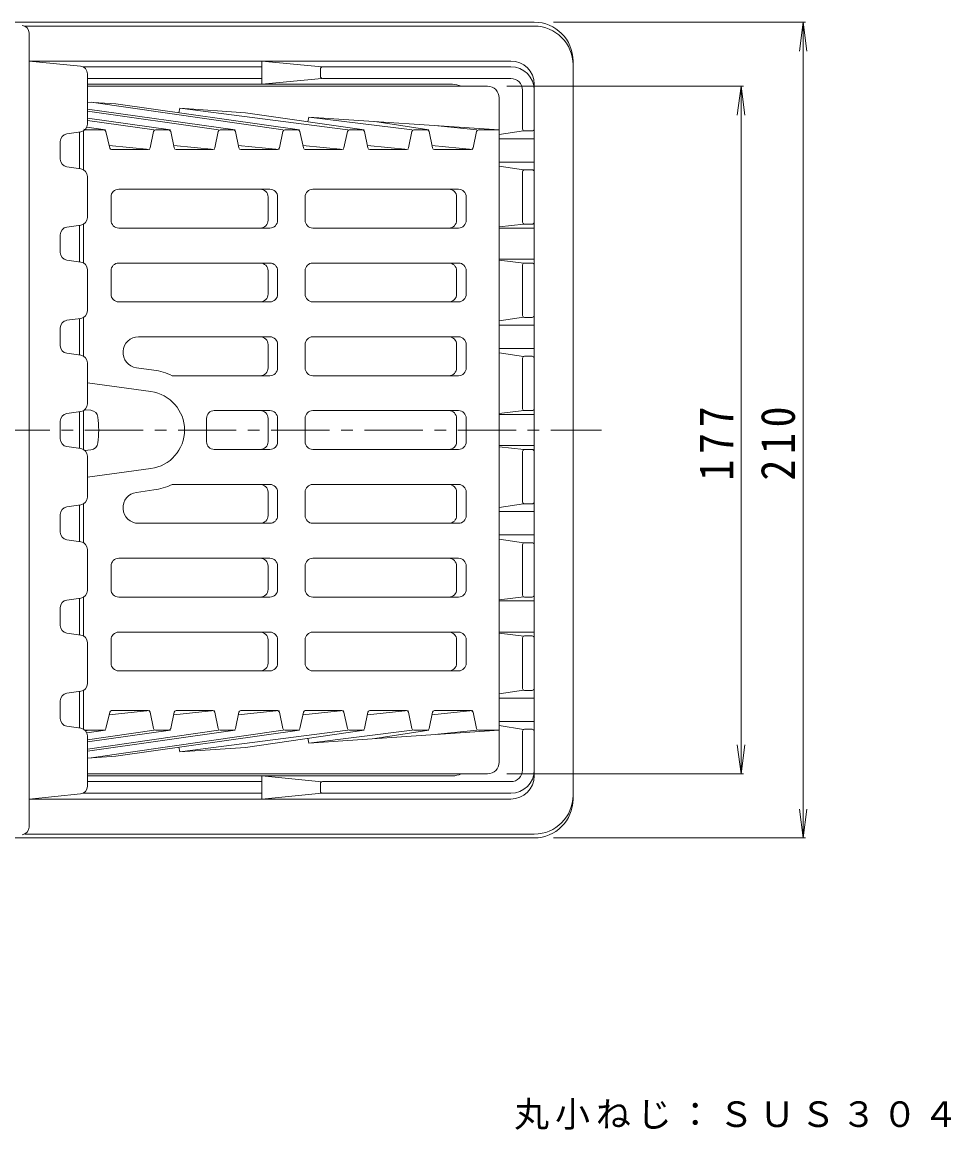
# Model space of a CAD drawing. Units: millimetres, scale not verified. Extents: x -324 to 539, y -412 to 358.
# Drawn here: x -53.1 to 185.9, y 72.7 to 357.9 of the extents above; entities that cross this region are included whole.
import ezdxf

# ---------------------------------------------------------------- set-up
doc = ezdxf.new("R2010")
doc.units = ezdxf.units.MM
doc.header["$LTSCALE"] = 3
doc.linetypes.add('CHAIN1', pattern=[8, 5, -1, 1, -1])
for name, color, linetype, lineweight in [('2-0', 3, 'Continuous', 9), ('2-1', 2, 'Continuous', 9), ('2-2', 6, 'Continuous', 9), ('2-4', 7, 'Continuous', 9), ('2-5', 7, 'Continuous', 9)]:
    doc.layers.add(name, color=color, linetype=linetype, lineweight=lineweight)
doc.styles.add('ＭＳ ゴシック', font='')
doc.styles.get('ＭＳ ゴシック').set_extended_font_data('MS Gothic')

msp = doc.modelspace()

# ---------------------------------------------------------------- linework, layer by layer
at = {"layer": '2-0'}
for p, q in [((78.685, 357.872), (-61.315, 357.872)), ((78.685, 356.873), (-52.464, 356.873)), ((-51.315, 150.682), (-51.315, 355.062)), ((88.685, 347.872), (88.685, 157.872)), ((78.685, 148.873), (-52.464, 148.873)), ((78.685, 147.873), (-61.315, 147.873))]:
    msp.add_line(p, q, dxfattribs=at)
at = {"layer": '2-0', "linetype": 'CHAIN1'}
msp.add_line((-228.993, 252.873), (96.032, 252.873), dxfattribs=at)
at = {"layer": '2-0'}
for centre, radius, start, end in [((-53.315, 355.062), 2, 0, 84.28885), ((78.685, 347.872), 10, 0, 90), ((78.685, 346.873), 10, 0, 90), ((78.685, 158.873), 10, 270, 0), ((78.685, 157.872), 10, 270, 0), ((-53.315, 150.682), 2, 275.71123, 0)]:
    msp.add_arc(centre, radius, start, end, dxfattribs=at)
at = {"layer": '2-1'}
for p, q in [((-38.116, 346.553), (-51.315, 347.872)), ((72.686, 347.872), (-51.315, 347.872)), ((8.576, 347.872), (8.576, 341.872)), ((24.009, 346.34), (8.576, 347.872)), ((8.576, 346.372), (-37.464, 346.372)), ((23.685, 345.873), (23.685, 343.873)), ((72.686, 346.372), (24.185, 346.372)), ((-36.315, 344.562), (-36.315, 331.607)), ((-36.315, 343.373), (8.576, 343.373)), ((8.576, 341.872), (24.009, 343.405)), ((72.686, 343.373), (24.185, 343.373)), ((57.686, 341.872), (-36.315, 341.872)), ((75.686, 340.373), (75.686, 330.373)), ((78.685, 163.873), (78.685, 341.872)), ((-38.032, 329.627), (-41.597, 329.118)), ((75.978, 329.918), (69.686, 328.95)), ((78.185, 329.873), (76.185, 329.873)), ((-43.315, 322.607), (-43.315, 327.138)), ((69.686, 327.873), (78.685, 327.873)), ((-38.032, 320.118), (-41.597, 320.627)), ((69.686, 321.873), (78.685, 321.873)), ((69.686, 320.796), (75.978, 319.828)), ((75.686, 319.372), (75.686, 306.373)), ((78.185, 319.873), (76.185, 319.873)), ((-36.315, 318.138), (-36.315, 307.607)), ((-38.032, 305.627), (-41.597, 305.118)), ((69.686, 305.147), (75.996, 305.91)), ((78.185, 305.873), (76.185, 305.873)), ((-43.315, 298.607), (-43.315, 303.138)), ((69.686, 304.873), (78.685, 304.873)), ((-38.032, 296.118), (-41.597, 296.627)), ((69.686, 296.872), (78.685, 296.872)), ((69.686, 296.598), (75.996, 295.835)), ((-36.315, 294.138), (-36.315, 283.607)), ((75.686, 282.373), (75.686, 295.373)), ((78.185, 295.873), (76.185, 295.873)), ((-38.032, 281.627), (-41.597, 281.118)), ((69.686, 280.949), (75.978, 281.918)), ((69.686, 279.873), (78.685, 279.873)), ((76.185, 281.873), (78.185, 281.873)), ((-43.315, 274.607), (-43.315, 279.138)), ((69.686, 273.872), (78.685, 273.872)), ((-38.032, 272.118), (-41.597, 272.627)), ((75.978, 271.828), (69.686, 272.795)), ((75.686, 271.373), (75.686, 258.373)), ((76.185, 271.872), (78.185, 271.872)), ((-36.315, 270.138), (-36.315, 259.607)), ((-38.032, 257.627), (-41.597, 257.118)), ((69.686, 257.147), (75.996, 257.91)), ((69.686, 256.873), (78.685, 256.873)), ((78.185, 257.873), (76.185, 257.873)), ((-43.315, 250.607), (-43.315, 255.138)), ((-38.032, 248.118), (-41.597, 248.627)), ((69.686, 248.872), (78.685, 248.872)), ((69.686, 248.598), (75.996, 247.835)), ((-36.315, 246.138), (-36.315, 235.607)), ((75.686, 234.373), (75.686, 247.373)), ((78.185, 247.872), (76.185, 247.872)), ((75.978, 233.918), (69.686, 232.949)), ((78.185, 233.873), (76.185, 233.873)), ((-43.315, 231.138), (-43.315, 226.607)), ((-38.032, 233.627), (-41.597, 233.118)), ((69.686, 231.872), (78.685, 231.872)), ((69.686, 225.873), (78.685, 225.873)), ((-38.032, 224.118), (-41.597, 224.627)), ((69.686, 224.796), (75.978, 223.827)), ((75.686, 223.372), (75.686, 210.373)), ((78.185, 223.872), (76.185, 223.872)), ((-36.315, 222.138), (-36.315, 211.607)), ((-38.032, 209.627), (-41.597, 209.118)), ((69.686, 209.147), (75.996, 209.91)), ((69.686, 208.873), (78.685, 208.873)), ((78.185, 209.872), (76.185, 209.872)), ((-43.315, 207.138), (-43.315, 202.607)), ((-38.032, 200.118), (-41.597, 200.627)), ((69.686, 200.872), (78.685, 200.872)), ((69.686, 200.598), (75.996, 199.835)), ((78.185, 199.872), (76.185, 199.872)), ((-36.315, 198.138), (-36.315, 187.607)), ((75.686, 186.373), (75.686, 199.372)), ((-38.032, 185.627), (-41.597, 185.118)), ((69.686, 184.949), (75.978, 185.917)), ((78.185, 185.872), (76.185, 185.872)), ((-43.315, 183.138), (-43.315, 178.607)), ((69.686, 183.873), (78.685, 183.873)), ((69.686, 177.872), (78.685, 177.872)), ((75.978, 175.827), (69.686, 176.796)), ((-38.032, 176.118), (-41.597, 176.627)), ((-36.315, 161.183), (-36.315, 174.138)), ((75.686, 165.373), (75.686, 175.372)), ((76.185, 175.872), (78.185, 175.872)), ((57.686, 163.873), (-36.315, 163.873)), ((8.576, 157.872), (8.576, 163.873)), ((8.576, 163.873), (24.009, 162.34)), ((-36.315, 162.372), (8.576, 162.372)), ((23.685, 159.873), (23.685, 161.873)), ((72.686, 162.372), (24.185, 162.372)), ((-38.116, 159.192), (-51.315, 157.872)), ((72.686, 157.872), (-51.315, 157.872)), ((-37.464, 159.373), (8.576, 159.373)), ((24.009, 159.405), (8.576, 157.872)), ((72.686, 159.373), (24.185, 159.373))]:
    msp.add_line(p, q, dxfattribs=at)
for centre, radius, start, end in [((72.686, 341.872), 6, 0, 90), ((-38.315, 344.562), 2, 0, 84.2887), ((24.185, 345.873), 0.5, 90, 180), ((72.686, 340.373), 6, 0, 90), ((24.185, 343.873), 0.5, 180, 270), ((72.686, 340.373), 3, 0, 90), ((57.686, 336.873), 5, 64.15785, 90), ((-38.315, 331.607), 2, 278.13, 0), ((-41.315, 327.138), 2, 98.13, 180), ((76.185, 330.373), 0.5, 180, 270), ((78.185, 330.373), 0.5, 270, 0), ((-41.315, 322.607), 2, 180, 261.87), ((-38.315, 318.138), 2, 0, 81.87), ((76.185, 319.372), 0.5, 90, 180), ((78.185, 319.372), 0.5, 0, 90), ((-41.315, 303.138), 2, 98.13, 180), ((-38.315, 307.607), 2, 278.1286, 0), ((76.185, 306.373), 0.5, 180, 270), ((78.185, 306.373), 0.5, 270, 0), ((-41.315, 298.607), 2, 180, 261.87), ((-38.315, 294.138), 2, 0, 81.86929), ((76.185, 295.373), 0.5, 90, 180), ((78.185, 295.373), 0.5, 0, 90), ((-38.315, 283.607), 2, 278.13, 0), ((76.185, 282.373), 0.5, 180, 270), ((78.185, 282.373), 0.5, 270, 0), ((-41.315, 279.138), 2, 98.13, 180), ((-41.315, 274.607), 2, 180, 261.87), ((-38.315, 270.138), 2, 0, 81.87), ((76.185, 271.373), 0.5, 90, 180), ((78.185, 271.373), 0.5, 0, 90), ((-38.315, 259.607), 2, 278.13, 0), ((-41.315, 255.138), 2, 98.13, 180), ((76.185, 258.373), 0.5, 180, 270), ((78.185, 258.373), 0.5, 270, 0), ((-41.315, 250.607), 2, 180, 261.87), ((-38.315, 246.138), 2, 0, 81.87), ((76.185, 247.373), 0.5, 90, 180), ((78.185, 247.373), 0.5, 0, 90), ((-38.315, 235.607), 2, 278.13, 0), ((76.185, 234.373), 0.5, 180, 270), ((78.185, 234.373), 0.5, 270, 0), ((-41.315, 231.138), 2, 98.13, 180), ((-41.315, 226.607), 2, 180, 261.87), ((-38.315, 222.138), 2, 0, 81.87), ((76.185, 223.372), 0.5, 90, 180), ((78.185, 223.372), 0.5, 0, 90), ((-38.315, 211.607), 2, 278.1308, 0), ((-41.315, 207.138), 2, 98.13, 180), ((76.185, 210.373), 0.5, 180, 270), ((78.185, 210.373), 0.5, 270, 0), ((-41.315, 202.607), 2, 180, 261.87), ((-38.315, 198.138), 2, 0, 81.8714), ((76.185, 199.372), 0.5, 90, 180), ((78.185, 199.372), 0.5, 0, 90), ((-38.315, 187.607), 2, 278.13, 0), ((76.185, 186.373), 0.5, 180, 270), ((78.185, 186.373), 0.5, 270, 0), ((-41.315, 183.138), 2, 98.13, 180), ((-41.315, 178.607), 2, 180, 261.87), ((-38.315, 174.138), 2, 0, 81.87), ((76.185, 175.372), 0.5, 90, 180), ((78.185, 175.372), 0.5, 0, 90), ((57.686, 168.872), 5, 270, 295.84215), ((72.686, 165.373), 6, 270, 0), ((72.686, 165.373), 3, 270, 0), ((72.686, 163.873), 6, 270, 0), ((-38.315, 161.183), 2, 275.71123, 0), ((24.185, 161.873), 0.5, 90, 180), ((24.185, 159.873), 0.5, 180, 270)]:
    msp.add_arc(centre, radius, start, end, dxfattribs=at)
at = {"layer": '2-2'}
for p, q in [((66.686, 341.372), (-36.315, 341.372)), ((-36.315, 337.305), (-28.979, 336.807)), ((14.065, 330.118), (-35.359, 337.24)), ((-28.979, 336.807), (18.307, 330.118)), ((69.686, 167.373), (69.686, 338.373)), ((-36.315, 335.494), (1.69, 330.118)), ((-2.552, 330.118), (-36.315, 334.983)), ((-12.814, 334.52), (-12.566, 335.694)), ((-12.566, 335.694), (30.682, 330.118)), ((-12.566, 335.694), (4.405, 334.544)), ((34.923, 330.118), (4.405, 334.544)), ((-36.486, 330.798), (-31.676, 330.118)), ((-36.315, 333.143), (-14.927, 330.118)), ((-19.169, 330.118), (-36.315, 332.588)), ((20.411, 332.222), (20.668, 333.441)), ((20.668, 333.441), (47.299, 330.118)), ((20.668, 333.441), (69.686, 330.118)), ((37.639, 332.29), (51.539, 330.118)), ((53.902, 331.188), (63.925, 330.118)), ((-38.315, 320.158), (-38.315, 329.587)), ((-37.315, 319.87), (-37.315, 329.875)), ((-35.918, 330.118), (-37.239, 330.308)), ((-32.071, 330.118), (-36.98, 330.118)), ((-31.585, 329.733), (-30.575, 325.474)), ((-20.151, 325.493), (-19.321, 329.714)), ((-18.831, 330.118), (-15.374, 330.118)), ((-14.886, 329.725), (-13.953, 325.482)), ((-3.53, 325.486), (-2.636, 329.721)), ((-2.147, 330.118), (1.284, 330.118)), ((1.773, 329.721), (2.667, 325.486)), ((13.087, 325.486), (13.981, 329.721)), ((14.47, 330.118), (17.901, 330.118)), ((18.39, 329.721), (19.284, 325.486)), ((29.704, 325.486), (30.598, 329.721)), ((31.087, 330.118), (34.518, 330.118)), ((35.007, 329.721), (35.901, 325.486)), ((46.321, 325.486), (47.215, 329.721)), ((47.705, 330.118), (51.133, 330.118)), ((51.622, 329.721), (52.518, 325.486)), ((62.939, 325.485), (63.841, 329.722)), ((64.33, 330.118), (69.686, 330.118)), ((-30.71, 326.164), (-20.23, 325.09)), ((-30.088, 325.09), (-20.642, 325.09)), ((-14.093, 326.164), (-3.613, 325.09)), ((-13.464, 325.09), (-4.019, 325.09)), ((2.524, 326.164), (13.004, 325.09)), ((3.156, 325.09), (12.598, 325.09)), ((19.141, 326.164), (29.621, 325.09)), ((19.773, 325.09), (29.215, 325.09)), ((35.758, 326.164), (46.238, 325.09)), ((36.39, 325.09), (45.832, 325.09)), ((52.375, 326.164), (62.855, 325.09)), ((53.007, 325.09), (62.45, 325.09)), ((10.65, 314.873), (-28.243, 314.873)), ((59.2, 314.873), (21.721, 314.873)), ((-30.243, 312.872), (-30.243, 306.872)), ((10.175, 306.872), (10.175, 312.872)), ((12.65, 306.872), (12.65, 312.872)), ((19.721, 306.872), (19.721, 312.872)), ((58.725, 312.872), (58.725, 306.872)), ((61.2, 312.872), (61.2, 306.872)), ((-38.315, 296.158), (-38.315, 305.587)), ((-37.315, 295.87), (-37.315, 305.875)), ((10.65, 304.872), (-28.243, 304.872)), ((59.2, 304.872), (21.721, 304.872)), ((-30.243, 293.873), (-30.243, 287.873)), ((10.65, 295.873), (-28.243, 295.873)), ((10.175, 287.873), (10.175, 293.873)), ((12.65, 287.873), (12.65, 293.873)), ((19.721, 287.873), (19.721, 293.873)), ((59.2, 295.873), (21.721, 295.873)), ((58.725, 293.873), (58.725, 287.873)), ((61.2, 293.873), (61.2, 287.873)), ((10.65, 285.872), (-28.243, 285.872)), ((59.2, 285.872), (21.721, 285.872)), ((-38.315, 272.158), (-38.315, 281.587)), ((-37.315, 271.87), (-37.315, 281.875)), ((10.65, 276.872), (-23.165, 276.872)), ((21.721, 276.872), (59.2, 276.872)), ((10.175, 268.872), (10.175, 274.872)), ((12.65, 268.872), (12.65, 274.872)), ((19.721, 274.872), (19.721, 268.872)), ((58.725, 268.872), (58.725, 274.872)), ((61.2, 268.872), (61.2, 274.872)), ((-23.705, 268.909), (-19.213, 268.297)), ((10.65, 266.873), (-14.508, 266.873)), ((21.721, 266.873), (59.2, 266.873)), ((-36.315, 265.009), (-19.964, 262.781)), ((-38.315, 248.158), (-38.315, 257.587)), ((-37.315, 247.87), (-37.315, 257.875)), ((-3.658, 257.873), (10.65, 257.873)), ((59.2, 257.873), (21.721, 257.873)), ((-5.658, 249.873), (-5.658, 255.873)), ((10.175, 249.873), (10.175, 255.873)), ((12.65, 249.873), (12.65, 255.873)), ((19.721, 255.873), (19.721, 249.873)), ((58.725, 249.873), (58.725, 255.873)), ((61.2, 249.873), (61.2, 255.873)), ((-3.658, 247.872), (10.65, 247.872)), ((59.2, 247.872), (21.721, 247.872)), ((-36.315, 240.736), (-19.964, 242.964)), ((-23.705, 236.836), (-19.213, 237.448)), ((10.65, 238.873), (-14.508, 238.873)), ((10.175, 236.872), (10.175, 230.872)), ((12.65, 236.872), (12.65, 230.872)), ((19.721, 230.872), (19.721, 236.872)), ((21.721, 238.873), (59.2, 238.873)), ((58.725, 236.872), (58.725, 230.872)), ((61.2, 236.872), (61.2, 230.872)), ((-37.315, 223.87), (-37.315, 233.875)), ((-38.315, 224.158), (-38.315, 233.587)), ((10.65, 228.872), (-23.165, 228.872)), ((21.721, 228.872), (59.2, 228.872)), ((-28.243, 219.873), (10.65, 219.873)), ((59.2, 219.873), (21.721, 219.873)), ((-30.243, 211.873), (-30.243, 217.872)), ((10.175, 217.872), (10.175, 211.873)), ((12.65, 217.872), (12.65, 211.873)), ((19.721, 217.872), (19.721, 211.873)), ((58.725, 211.873), (58.725, 217.872)), ((61.2, 211.873), (61.2, 217.872)), ((-38.315, 200.158), (-38.315, 209.587)), ((-37.315, 199.87), (-37.315, 209.875)), ((-28.243, 209.872), (10.65, 209.872)), ((59.2, 209.872), (21.721, 209.872)), ((-28.243, 200.872), (10.65, 200.872)), ((59.2, 200.872), (21.721, 200.872)), ((-30.243, 192.873), (-30.243, 198.872)), ((10.175, 198.872), (10.175, 192.873)), ((12.65, 198.872), (12.65, 192.873)), ((19.721, 198.872), (19.721, 192.873)), ((58.725, 192.873), (58.725, 198.872)), ((61.2, 192.873), (61.2, 198.872)), ((-28.243, 190.873), (10.65, 190.873)), ((59.2, 190.873), (21.721, 190.873)), ((-38.315, 176.158), (-38.315, 185.587)), ((-37.315, 175.87), (-37.315, 185.875)), ((-30.575, 180.271), (-31.585, 176.012)), ((-30.71, 179.581), (-20.23, 180.656)), ((-20.642, 180.656), (-30.088, 180.656)), ((-19.321, 176.031), (-20.151, 180.252)), ((-13.953, 180.263), (-14.886, 176.02)), ((-14.093, 179.581), (-3.613, 180.656)), ((-4.019, 180.656), (-13.464, 180.656)), ((-2.636, 176.024), (-3.53, 180.259)), ((2.667, 180.259), (1.773, 176.024)), ((2.524, 179.581), (13.004, 180.656)), ((12.598, 180.656), (3.156, 180.656)), ((13.981, 176.024), (13.087, 180.259)), ((19.284, 180.259), (18.39, 176.024)), ((19.141, 179.581), (29.621, 180.656)), ((29.215, 180.656), (19.773, 180.656)), ((30.598, 176.024), (29.704, 180.259)), ((35.901, 180.259), (35.007, 176.024)), ((35.758, 179.581), (46.238, 180.656)), ((45.832, 180.656), (36.39, 180.656)), ((47.215, 176.024), (46.321, 180.259)), ((52.518, 180.259), (51.622, 176.024)), ((52.375, 179.581), (62.855, 180.656)), ((62.45, 180.656), (53.007, 180.656)), ((63.841, 176.023), (62.939, 180.26)), ((-32.071, 175.628), (-36.98, 175.628)), ((-35.918, 175.628), (-36.845, 175.494)), ((-36.486, 174.947), (-31.676, 175.628)), ((-36.315, 170.251), (1.69, 175.628)), ((-2.552, 175.628), (-36.315, 170.762)), ((-36.315, 172.602), (-14.927, 175.628)), ((-19.169, 175.628), (-36.315, 173.157)), ((14.065, 175.628), (-35.359, 168.505)), ((-28.979, 168.938), (18.307, 175.628)), ((-15.374, 175.628), (-18.831, 175.628)), ((-12.566, 170.051), (30.682, 175.628)), ((1.284, 175.628), (-2.147, 175.628)), ((34.923, 175.628), (4.405, 171.201)), ((17.901, 175.628), (14.47, 175.628)), ((20.668, 172.304), (47.299, 175.628)), ((20.668, 172.304), (69.686, 175.628)), ((34.518, 175.628), (31.087, 175.628)), ((37.639, 173.455), (51.539, 175.628)), ((51.133, 175.628), (47.705, 175.628)), ((53.902, 174.557), (63.925, 175.628)), ((64.33, 175.628), (69.686, 175.628)), ((-12.814, 171.225), (-12.566, 170.051)), ((-12.566, 170.051), (4.405, 171.201)), ((20.411, 173.523), (20.668, 172.304)), ((-36.315, 168.44), (-28.979, 168.938)), ((66.686, 164.372), (-36.315, 164.372))]:
    msp.add_line(p, q, dxfattribs=at)
at = {"layer": '2-2', "color": 4}
for p, q in [((-37.005, 258.095), (-35.411, 257.956)), ((-37.005, 247.65), (-35.411, 247.789))]:
    msp.add_line(p, q, dxfattribs=at)
at = {"layer": '2-2'}
for centre, radius, start, end in [((66.686, 338.373), 3, 0, 90), ((-32.071, 329.618), 0.5, 13.33806, 90), ((-18.831, 329.618), 0.5, 90, 168.88159), ((-15.374, 329.618), 0.5, 12.4001, 90), ((-2.147, 329.618), 0.5, 90, 168.08211), ((1.284, 329.618), 0.5, 11.91234, 90), ((14.47, 329.618), 0.5, 90, 168.08766), ((17.901, 329.618), 0.5, 11.91234, 90), ((31.087, 329.618), 0.5, 90, 168.08766), ((34.518, 329.618), 0.5, 11.91789, 90), ((47.705, 329.618), 0.5, 90, 168.08211), ((51.133, 329.618), 0.5, 11.93575, 90), ((64.33, 329.618), 0.5, 90, 167.9897), ((-30.088, 325.59), 0.5, 193.33806, 270), ((-20.642, 325.59), 0.5, 270, 348.88159), ((-13.464, 325.59), 0.5, 192.4001, 270), ((-4.019, 325.59), 0.5, 270, 348.08211), ((3.156, 325.59), 0.5, 191.91234, 270), ((12.598, 325.59), 0.5, 270, 348.08766), ((19.773, 325.59), 0.5, 191.91234, 270), ((29.215, 325.59), 0.5, 270, 348.08766), ((36.39, 325.59), 0.5, 191.91789, 270), ((45.832, 325.59), 0.5, 270, 348.08211), ((53.007, 325.59), 0.5, 191.93575, 270), ((62.45, 325.59), 0.5, 270, 347.9897), ((-28.243, 312.872), 2, 90, 180), ((8.175, 312.872), 2, 0, 90), ((10.65, 312.872), 2, 0, 90), ((21.721, 312.872), 2, 90, 180), ((56.725, 312.872), 2, 0, 90), ((59.2, 312.872), 2, 0, 90), ((-28.243, 306.872), 2, 180, 270), ((8.175, 306.872), 2, 270, 0), ((10.65, 306.872), 2, 270, 0), ((21.721, 306.872), 2, 180, 270), ((56.725, 306.872), 2, 270, 0), ((59.2, 306.872), 2, 270, 0), ((-28.243, 293.873), 2, 90, 180), ((8.175, 293.873), 2, 0, 90), ((10.65, 293.873), 2, 0, 90), ((21.721, 293.873), 2, 90, 180), ((56.725, 293.873), 2, 0, 90), ((59.2, 293.873), 2, 0, 90), ((-28.243, 287.873), 2, 180, 270), ((8.175, 287.873), 2, 270, 0), ((10.65, 287.873), 2, 270, 0), ((21.721, 287.873), 2, 180, 270), ((56.725, 287.873), 2, 270, 0), ((59.2, 287.873), 2, 270, 0), ((-23.165, 272.873), 4, 90, 262.24081), ((8.175, 274.872), 2, 0, 90), ((10.65, 274.872), 2, 0, 90), ((21.721, 274.872), 2, 90, 180), ((56.725, 274.872), 2, 0, 90), ((59.2, 274.872), 2, 0, 90), ((-21.315, 252.873), 15.567, 64.07133, 82.24078), ((8.175, 268.872), 2, 270, 0), ((10.65, 268.872), 2, 270, 0), ((21.721, 268.872), 2, 180, 270), ((56.725, 268.872), 2, 270, 0), ((59.2, 268.872), 2, 270, 0), ((-21.315, 252.873), 10, 277.75922, 82.24078), ((-3.658, 255.873), 2, 90, 180), ((8.175, 255.873), 2, 0, 90), ((10.65, 255.873), 2, 0, 90), ((21.721, 255.873), 2, 90, 180), ((56.725, 255.873), 2, 0, 90), ((59.2, 255.873), 2, 0, 90), ((-3.658, 249.873), 2, 180, 270), ((8.175, 249.873), 2, 270, 0), ((10.65, 249.873), 2, 270, 0), ((21.721, 249.873), 2, 180, 270), ((56.725, 249.873), 2, 270, 0), ((59.2, 249.873), 2, 270, 0), ((-23.165, 232.873), 4, 97.75919, 270), ((-21.315, 252.873), 15.567, 277.75922, 295.92867), ((8.175, 236.872), 2, 0, 90), ((10.65, 236.872), 2, 0, 90), ((21.721, 236.872), 2, 90, 180), ((56.725, 236.872), 2, 0, 90), ((59.2, 236.872), 2, 0, 90), ((8.175, 230.872), 2, 270, 0), ((10.65, 230.872), 2, 270, 0), ((21.721, 230.872), 2, 180, 270), ((56.725, 230.872), 2, 270, 0), ((59.2, 230.872), 2, 270, 0), ((-28.243, 217.872), 2, 90, 180), ((8.175, 217.872), 2, 0, 90), ((10.65, 217.872), 2, 0, 90), ((21.721, 217.872), 2, 90, 180), ((56.725, 217.872), 2, 0, 90), ((59.2, 217.872), 2, 0, 90), ((-28.243, 211.873), 2, 180, 270), ((8.175, 211.873), 2, 270, 0), ((10.65, 211.873), 2, 270, 0), ((21.721, 211.873), 2, 180, 270), ((56.725, 211.873), 2, 270, 0), ((59.2, 211.873), 2, 270, 0), ((-28.243, 198.872), 2, 90, 180), ((8.175, 198.872), 2, 0, 90), ((10.65, 198.872), 2, 0, 90), ((21.721, 198.872), 2, 90, 180), ((56.725, 198.872), 2, 0, 90), ((59.2, 198.872), 2, 0, 90), ((-28.243, 192.873), 2, 180, 270), ((8.175, 192.873), 2, 270, 0), ((10.65, 192.873), 2, 270, 0), ((21.721, 192.873), 2, 180, 270), ((56.725, 192.873), 2, 270, 0), ((59.2, 192.873), 2, 270, 0), ((-30.088, 180.156), 0.5, 90, 166.65642), ((-20.642, 180.156), 0.5, 11.1212, 90), ((-13.464, 180.156), 0.5, 90, 167.5999), ((-4.019, 180.156), 0.5, 11.91789, 90), ((3.156, 180.156), 0.5, 90, 168.08488), ((12.598, 180.156), 0.5, 11.91512, 90), ((19.773, 180.156), 0.5, 90, 168.08488), ((29.215, 180.156), 0.5, 11.91512, 90), ((36.39, 180.156), 0.5, 90, 168.08211), ((45.832, 180.156), 0.5, 11.92346, 90), ((53.007, 180.156), 0.5, 90, 168.06148), ((62.45, 180.156), 0.5, 12.01585, 90), ((-32.071, 176.128), 0.5, 270, 346.65642), ((-18.831, 176.128), 0.5, 191.1212, 270), ((-15.374, 176.128), 0.5, 270, 347.5999), ((-2.147, 176.128), 0.5, 191.91789, 270), ((1.284, 176.128), 0.5, 270, 348.08488), ((14.47, 176.128), 0.5, 191.91512, 270), ((17.901, 176.128), 0.5, 270, 348.08488), ((31.087, 176.128), 0.5, 191.91512, 270), ((34.518, 176.128), 0.5, 270, 348.08211), ((47.705, 176.128), 0.5, 191.92346, 270), ((51.133, 176.128), 0.5, 270, 348.06148), ((64.33, 176.128), 0.5, 192.01585, 270), ((66.686, 167.373), 3, 270, 0)]:
    msp.add_arc(centre, radius, start, end, dxfattribs=at)
at = {"layer": '2-2', "color": 4}
for centre, radius, start, end in [((-35.586, 255.964), 2, 6.33817, 85.00002), ((-63.415, 252.873), 30, 353.6618, 6.3382), ((-35.586, 249.782), 2, 274.99998, 353.66183)]:
    msp.add_arc(centre, radius, start, end, dxfattribs=at)
at = {"layer": '2-4'}
for p, q in [((83.686, 357.872), (148.531, 357.872)), ((147.931, 357.872), (146.952, 350.437)), ((147.931, 357.872), (147.931, 147.873)), ((147.931, 357.872), (148.91, 350.437)), ((71.686, 341.372), (132.531, 341.372)), ((131.931, 341.372), (130.952, 333.937)), ((131.931, 341.372), (131.931, 164.372)), ((131.931, 341.372), (132.91, 333.937)), ((131.931, 164.372), (130.952, 171.808)), ((131.931, 164.372), (132.91, 171.808)), ((71.686, 164.372), (132.531, 164.372)), ((147.931, 147.873), (146.952, 155.308)), ((147.931, 147.873), (148.91, 155.308)), ((83.686, 147.873), (148.531, 147.873))]:
    msp.add_line(p, q, dxfattribs=at)

# ---------------------------------------------------------------- texts
at = {"layer": '2-4', "color": 2, "char_height": 8.798, "attachment_point": 7, "rotation": 90, "style": 'ＭＳ ゴシック'}
for s, insert in [('\\T1.27;\\W0.9;177', (129.931, 239.872)), ('\\T1.27;\\W0.9;210', (145.931, 239.873))]:
    msp.add_mtext(s, dxfattribs=dict(at, insert=insert))
at = {"layer": '2-5', "insert": (73.525, 72.742), "char_height": 6.598, "attachment_point": 7, "style": 'ＭＳ ゴシック'}
msp.add_mtext('\\T1.17;丸小ねじ：ＳＵＳ３０４', dxfattribs=at)

doc.saveas('drawing.dxf')
